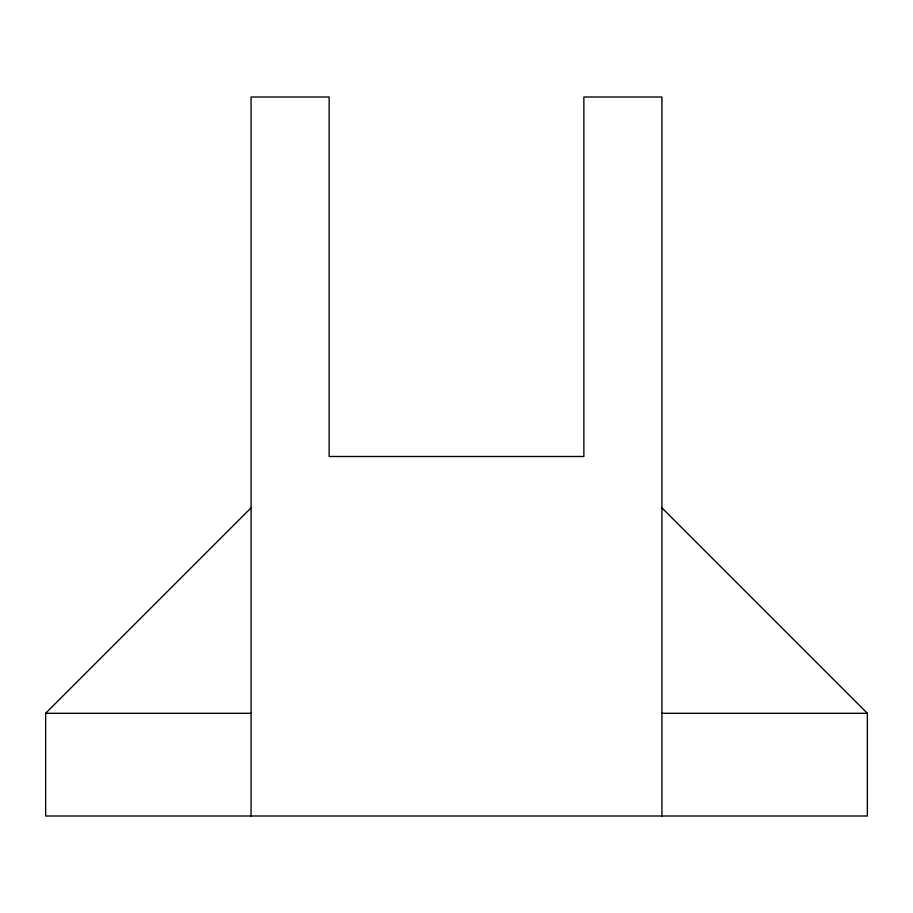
<?xml version="1.0" encoding="UTF-8"?>
<svg xmlns="http://www.w3.org/2000/svg" width="913" height="913" viewBox="0 0 913 913"><rect width="100%" height="100%" fill="white"/><g stroke="black" fill="none" stroke-linecap="round" stroke-linejoin="round"><path stroke-width="1.37" d="M661.925 507.856L867.35 713.281L867.35 815.994L45.65 815.994L45.65 713.281L251.075 507.856M45.65 713.281L251.075 713.281M661.925 713.281L867.35 713.281M661.925 815.994L661.925 97.006L583.864 97.006L583.864 456.5L329.137 456.5L329.137 97.006L251.075 97.006L251.075 815.994"/></g></svg>
